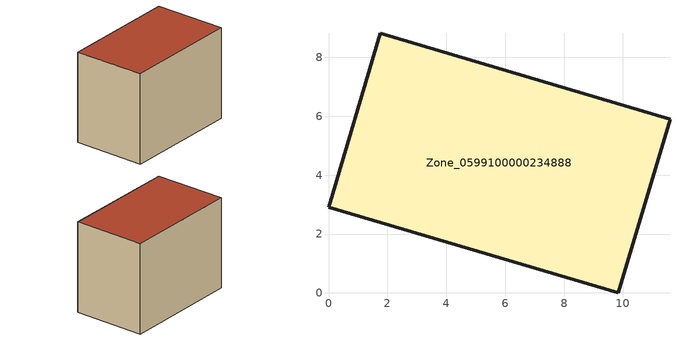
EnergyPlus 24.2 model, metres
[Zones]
Zone_0599100000234888
 floor ground (C_G): 9.84,0 0,2.92 1.75,8.83 11.6,5.91 z0.6
 wall outside (C_F): 9.84,0 11.6,5.91 1.75,8.83 0,2.92 9.84,0 z0.6:8.47
 roof outside (C_R): 0,2.92 9.84,0 11.6,5.91 1.75,8.83 z8.47
[BUILDING]
Pand.0599100000234888: North Axis=0; Terrain=City; Loads Convergence Tolerance Value=0.04; Temperature Convergence Tolerance Value=0.4; Solar Distribution=FullExterior; Maximum Number of Warmup Days=25; Minimum Number of Warmup Days=1
[Site:Location]
Rotterdam.The.Hague.AP_ZH_NLD Design_Conditions: Latitude=51.96; Longitude=4.45; Time Zone=1; Elevation=-4.5
[SITE:GROUNDTEMPERATURE:BUILDINGSURFACE]
18, 18, 18, 18, 18, 18, 18, 18, 18, 18, 18, 18
[MATERIAL] Thermal Absorptance=0.9; Solar Absorptance=0.7; Visible Absorptance=0.7
Name | Roughness | Thickness | Conductivity | Density | Specific Heat
G.TC.1965-1974 | MediumSmooth | 0.15 | 0.882353 | 540 | 1210
F.TC.1965-1974 | Rough | 0.3 | 0.697674 | 1920 | 840
R.TC.1965-1974 | MediumRough | 0.2 | 0.232558 | 1500 | 1000
[CONSTRUCTION]
C_G: G.TC.1965-1974
C_F: F.TC.1965-1974
C_R: R.TC.1965-1974
[ZONE]
Zone_0599100000234888: Type=1; Multiplier=1; Ceiling Height=Autocalculate; Volume=Autocalculate; Floor Area=autocalculate; Part of Total Floor Area=Yes
[ZONEINFILTRATION:DESIGNFLOWRATE]
Infil_Zone_0599100000234888: Zone or ZoneList or Space or SpaceList=Zone_0599100000234888; Schedule=AlwaysOn; Design Flow Rate Calculation Method=Flow/Area; Flow Rate per Floor Area=0.003; Constant Term Coefficient=1; Temperature Term Coefficient=0; Velocity Term Coefficient=0; Velocity Squared Term Coefficient=0
[HVACTEMPLATE:ZONE:IDEALLOADSAIRSYSTEM]
Zone_0599100000234888: Maximum Heating Supply Air Temperature=50; Minimum Cooling Supply Air Temperature=13; Maximum Heating Supply Air Humidity Ratio=0.0156; Minimum Cooling Supply Air Humidity Ratio=0.0077; Heating Limit=NoLimit; Cooling Limit=NoLimit; Dehumidification Control Type=ConstantSensibleHeatRatio; Cooling Sensible Heat Ratio=0.7; Dehumidification Setpoint=60; Humidification Control Type=None; Humidification Setpoint=30; Outdoor Air Method=None; Outdoor Air Flow Rate per Person=0.00944; Outdoor Air Flow Rate per Zone Floor Area=0; Outdoor Air Flow Rate per Zone=0; Demand Controlled Ventilation Type=None; Outdoor Air Economizer Type=NoEconomizer; Heat Recovery Type=None; Sensible Heat Recovery Effectiveness=0.7; Latent Heat Recovery Effectiveness=0.65
[ZONECONTROL:THERMOSTAT]
ThermostatControl_Zone_0599100000234888: Zone or ZoneList=Zone_0599100000234888; Control Type Schedule=DualSetpointControlType; Control 1=Thermostat_Zone_0599100000234888; Temperature Difference Between Cutout And Setpoint=0
[THERMOSTATSETPOINT:DUALSETPOINT]
Thermostat_Zone_0599100000234888: Heating Setpoint Temperature Schedule=HeatingSetpoint_Zone_0599100000234888; Cooling Setpoint Temperature Schedule=CoolingSetpoint_Zone_0599100000234888
[SCHEDULE:COMPACT]
HeatingSetpoint_Zone_0599100000234888: Through: 12/31, For: AllDays, Until: 24:00, 21
CoolingSetpoint_Zone_0599100000234888: Through: 12/31, For: AllDays, Until: 24:00, 24
DualSetpointControlType: Through: 12/31, For: AllDays, Until: 24:00, 4
AlwaysOn: Through: 12/31, For: AllDays, Until: 24:00, 1
